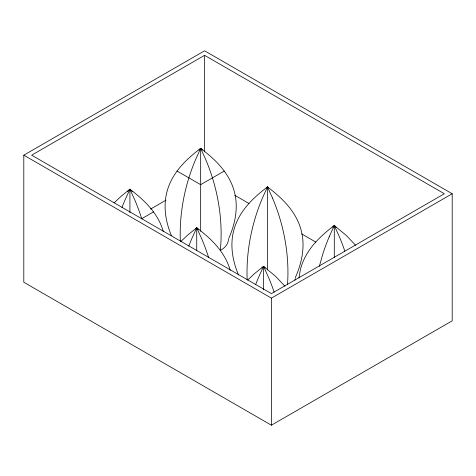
<?xml version="1.0" encoding="UTF-8"?>
<svg xmlns="http://www.w3.org/2000/svg" width="476" height="476" viewBox="0 0 476 476"><rect width="100%" height="100%" fill="white"/><g stroke="black" fill="none" stroke-linecap="round" stroke-linejoin="round"><path stroke-width="0.71" d="M287.522 284.517C289.122 261.568 286.064 238.387 279.269 216.443A126.818 73.221 60 0 0 272.474 197.962M298.964 277.984L300.314 269.951A80.962 66.104 0 0 1 304.366 258.688C310.959 245.027 322.353 234.519 334.289 225.517L346.225 235.388L355.626 245.307M319.36 266.346L322.502 255.017A126.818 73.221 -60 0 1 329.297 236.536M228.736 238.452C235.061 224.279 238.416 208.119 234.638 192.798A80.962 66.104 0 0 0 230.586 181.54C223.994 167.873 212.599 157.372 200.664 148.369C188.728 157.366 177.328 167.873 170.735 181.54A80.962 66.104 0 0 0 166.689 192.798C163.173 207.125 165.826 222.286 171.443 235.709M295.269 277.71C301.742 263.347 305.3 246.949 301.451 231.372A80.962 66.104 0 0 0 297.405 220.114C290.812 206.447 279.412 195.945 267.476 186.943C255.541 195.945 244.146 206.447 237.548 220.114A80.962 66.104 0 0 0 233.502 231.372C229.926 245.943 232.734 261.36 238.547 274.967M329.297 236.536L334.289 225.517L336.038 227.189M163.387 231.711A80.962 66.104 0 0 0 159.841 222.381C153.248 208.72 141.854 198.212 129.918 189.216L124.92 200.229A126.818 73.221 -60 0 0 121.975 207.566M202.407 150.035L200.664 148.369L195.666 159.383A126.818 73.221 -60 0 0 188.865 177.869C182.522 198.367 179.446 219.924 180.356 241.38M230.2 270.285A80.962 66.104 0 0 0 226.659 260.961C220.067 247.294 208.666 236.786 196.731 227.79L191.733 238.803A126.818 73.221 -60 0 0 188.793 246.14M268.357 187.77L267.476 186.943L262.478 197.956A126.818 73.221 -60 0 0 255.683 216.443C249.341 236.941 246.259 258.498 247.169 279.953M284.88 286.153L275.479 276.235L263.549 266.364L258.551 277.377A126.818 73.221 -60 0 0 255.606 284.719M127.33 191.745L128.175 190.882M114.127 202.835L121.124 196.279L128.05 190.638L129.918 189.216L130.799 190.037M180.94 241.409L187.943 234.852L196.731 227.79L198.474 229.456M247.752 279.983L254.755 273.426L263.549 266.364L265.293 268.03M198.92 150.035L200.664 148.369L205.662 159.383A126.818 73.221 60 0 1 212.457 177.869C219.686 201.265 222.714 226.07 220.317 250.483A27.792 16.047 0 0 0 228.456 239.136M261.8 268.03L263.549 266.364L268.541 277.377A126.818 73.221 60 0 1 274.128 292.121M332.545 227.189L334.289 225.517L339.287 236.536A126.818 73.221 60 0 1 344.874 251.274M129.038 190.037L129.918 189.216L134.916 200.229A126.818 73.221 60 0 1 141.711 218.71M195.85 228.611L196.731 227.79L201.729 238.803A126.818 73.221 60 0 1 208.53 257.29M266.596 187.77L267.476 186.943L272.474 197.956M23.8 155.176L204.591 50.795L452.2 193.75L452.2 320.824L271.409 425.205L23.8 282.25L23.8 155.176L271.409 298.131L452.2 193.75M204.591 55.335L31.66 155.176L271.409 293.591L444.34 193.75L204.591 55.335L204.591 151.88M150.594 209.047L166.023 200.14M141.39 218.895L153.498 211.903M224.244 171.062L200.664 184.676L177.078 171.062M234.805 195.309L248.942 203.472M301.647 233.906L315.79 242.07M131.662 190.882L132.506 191.745M334.289 225.517L334.289 257.623M271.409 298.131L271.409 425.205M267.476 186.943L267.476 269.886M263.549 266.364L263.549 289.842M200.664 148.369L200.664 231.312M196.731 227.79L196.731 250.525M129.918 189.216L129.918 212.689M295.233 278.543A27.792 16.047 0 0 1 294.936 280.185"/></g></svg>
